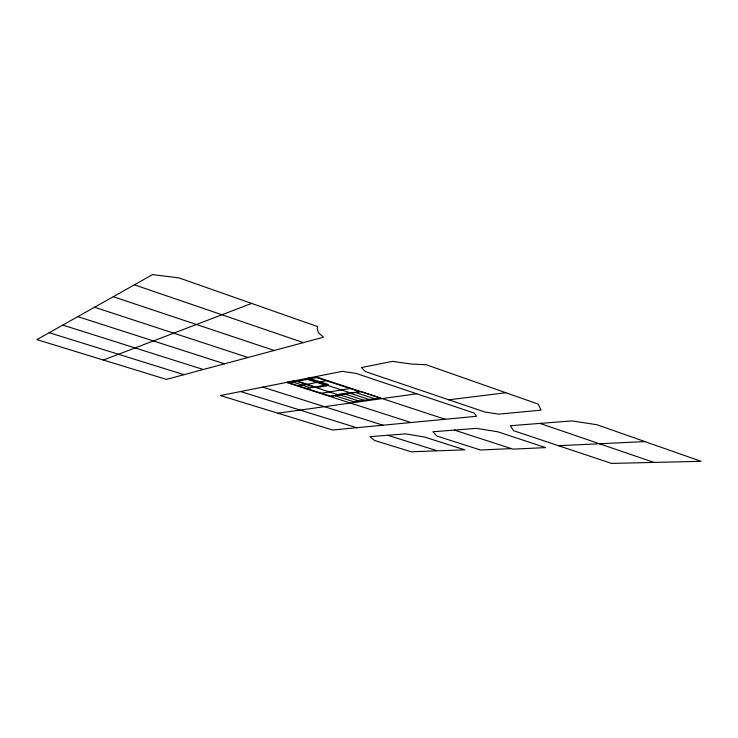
<?xml version="1.0" encoding="UTF-8"?>
<svg xmlns="http://www.w3.org/2000/svg" width="738" height="738" viewBox="0 0 738 738"><rect width="100%" height="100%" fill="white"/><g stroke="black" fill="none" stroke-linecap="round" stroke-linejoin="round"><path stroke-width="1.11" d="M134.39 284.822L152.554 274.591L179.011 277.912L317.783 326.657L317.174 328.309L318.447 332.746L323.484 337.238L166.428 379.397L36.9 339.628L134.39 284.822L303.419 342.626M103.357 360.033L251.64 303.429M240.56 391.537L220.394 395.54L332.607 430.014L476.545 416.278L474.174 413.068L356.039 373.391L342.303 371.343L240.56 391.537L356.685 427.717M286.519 382.413L295.781 380.577L317.211 387.524L327.119 385.762L307.377 379.323M298.567 385.891L326.242 380.716M305.606 388.631L328.364 384.544L308.493 378.05M321.399 393.253L349.996 388.52M330.107 396.518L361.14 391.647M277.866 413.197L416.73 393.778M448.815 399.811L505.844 392.727M387.671 435.282L369.978 436.665L374.683 440.512L411.278 451.794L464.755 449.82L424.35 436.997L405.651 433.889L387.671 435.282L436.555 450.567M558.491 445.706L611.507 463.409L701.1 461.324L597.005 424.756L572.024 420.909L510.355 425.715L513.482 430.669L558.491 445.706L644.892 441.592M511.342 448.603L480.512 450.014L436.97 436.093L432.855 431.767L476.49 428.363L497.79 431.795L545.659 447.625L512.984 449.128L454.387 430.088M49.206 332.709L184.011 374.673M262.737 387.146L383.004 425.199M62.767 325.089L203.301 369.489M286.381 382.441L410.946 422.533M77.794 316.639L224.564 363.806M340.126 394.95L358.871 401.02M296.796 381.398L337.524 394.581L349.757 392.644L308.364 379.129M291.104 381.5L310.467 387.754M335.144 395.725L353.77 401.74L380.218 398.003L360.965 391.675M350.356 393.345L369.351 399.544M345.19 394.147L364.065 400.282M355.615 392.515L374.738 398.778M94.51 307.239L248.051 357.496M315.513 376.648L445.189 419.276M113.246 296.704L274.176 350.476M539.921 423.409L654.006 462.422M392.459 361.38L361.417 367.542L365.439 371.611L484.931 412.016L498.768 414.156L541.083 410.125L538.177 404.092L426.232 364.756L411.389 364.028L392.459 361.38M316.519 377.524L289.231 382.884L330.486 396.168L359.434 391.62L316.519 377.524"/></g></svg>
